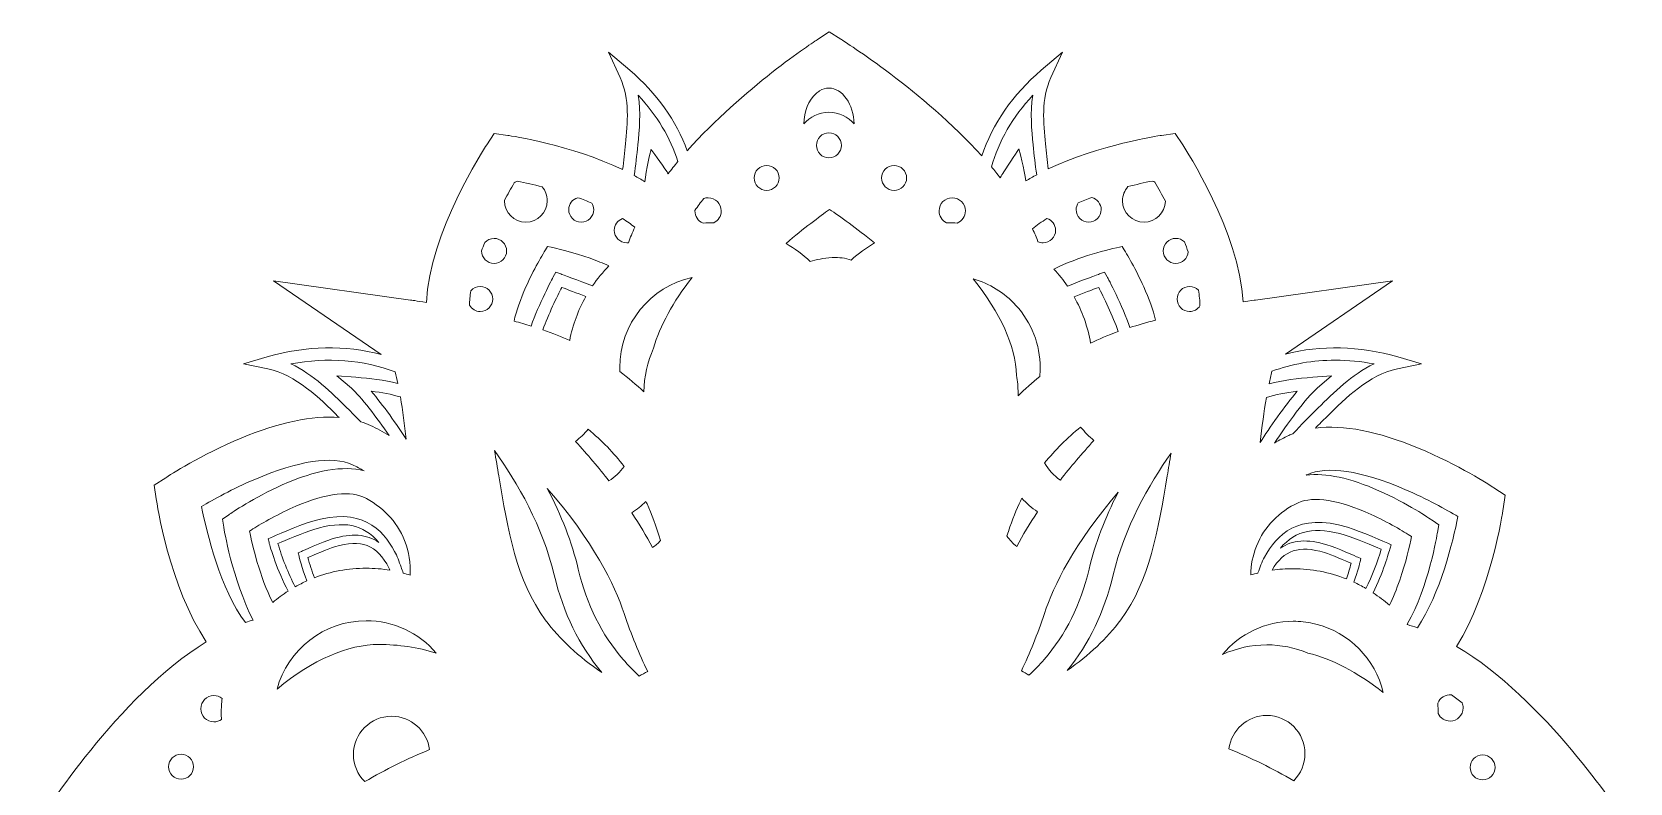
# Model space of a CAD drawing. Header units: millimetres. Extents: x -1261 to 1432, y 277 to 658.
# Drawn here: x 627.4 to 1004.9, y 478.7 to 656.2 of the extents above; entities that cross this region are included whole.
import ezdxf

# ---------------------------------------------------------------- set-up
doc = ezdxf.new("R2010")
doc.units = ezdxf.units.MM
doc.header["$MEASUREMENT"] = 0
doc.layers.add('Layer 8', color=7, linetype='Continuous')

msp = doc.modelspace()

# ---------------------------------------------------------------- linework, layer by layer
at = {"layer": 'Layer 8', "lineweight": 0}
for points, knots in [([(1003.15, 470.58), (1003.15, 470.58), (1003.15, 470.58), (1003.15, 470.58), (1002.39, 471.75), (984.79, 498.59), (963.95, 511.01), (972.03, 523.93), (974.84, 542.68), (974.96, 543.5), (974.96, 543.5), (975.43, 546.71), (975.43, 546.71), (975.43, 546.71), (972.72, 548.5), (972.72, 548.5), (971.89, 549.05), (964.37, 553.93), (954.91, 557.86), (945.3, 561.84), (937.16, 563.42), (930.59, 562.59), (931.49, 563.5), (932.39, 564.4), (933.28, 565.28), (937.71, 569.67), (943.21, 575.14), (949.95, 576.57), (949.95, 576.57), (955.64, 577.78), (955.64, 577.78), (955.64, 577.78), (950.05, 579.4), (950.05, 579.4), (940.98, 582.04), (931.83, 582.22), (923.55, 580.08), (923.55, 580.08), (948.78, 597.34), (948.78, 597.34), (948.78, 597.34), (916.45, 592.84), (916.45, 592.84), (916.21, 592.81), (915.16, 592.66), (913.5, 592.39), (912.71, 608.85), (899.81, 628.62), (899.25, 629.49), (899.25, 629.49), (897.46, 632.2), (897.46, 632.2), (897.46, 632.2), (894.24, 631.73), (894.24, 631.73), (893.48, 631.62), (879.6, 629.54), (867.49, 623.81), (867.21, 625.79), (867.01, 627.79), (866.82, 629.75), (866.34, 634.48), (865.76, 640.37), (868.08, 645.39), (868.08, 645.39), (870.86, 651.38), (870.86, 651.38), (870.86, 651.38), (865.82, 647.12), (865.82, 647.12), (859.11, 641.44), (854.24, 634.34), (851.79, 626.87), (837.88, 642.27), (819.39, 653.87), (818.46, 654.45), (818.46, 654.45), (815.7, 656.17), (815.7, 656.17), (815.7, 656.17), (812.97, 654.4), (812.97, 654.4), (812.11, 653.84), (795.36, 642.86), (782.2, 628.11), (779.63, 635.12), (774.95, 641.75), (768.61, 647.12), (768.61, 647.12), (763.56, 651.38), (763.56, 651.38), (763.56, 651.38), (766.34, 645.39), (766.34, 645.39), (768.67, 640.37), (768.08, 634.48), (767.61, 629.75), (767.41, 627.74), (767.2, 625.68), (766.91, 623.65), (754.72, 629.5), (740.57, 631.62), (739.81, 631.73), (739.81, 631.73), (736.6, 632.2), (736.6, 632.2), (736.6, 632.2), (734.81, 629.49), (734.81, 629.49), (734.24, 628.62), (721.28, 608.75), (720.55, 592.26), (718.28, 592.64), (716.87, 592.83), (716.8, 592.84), (716.8, 592.84), (684.47, 597.34), (684.47, 597.34), (684.47, 597.34), (709.85, 579.98), (709.85, 579.98), (701.47, 582.22), (692.18, 582.08), (682.97, 579.4), (682.97, 579.4), (677.39, 577.78), (677.39, 577.78), (677.39, 577.78), (683.08, 576.57), (683.08, 576.57), (689.81, 575.14), (695.32, 569.67), (699.74, 565.28), (699.81, 565.21), (699.89, 565.14), (699.96, 565.07), (693.6, 565.59), (685.85, 563.97), (676.79, 560.21), (667.34, 556.29), (659.81, 551.4), (658.98, 550.86), (658.98, 550.86), (656.27, 549.07), (656.27, 549.07), (656.27, 549.07), (656.74, 545.85), (656.74, 545.85), (656.86, 544.98), (659.85, 525.05), (668.57, 512.11), (647.61, 499.21), (629.86, 470.93), (629.1, 469.71), (629.1, 469.71), (627.38, 466.95), (627.38, 466.95), (627.38, 466.95), (629.15, 464.22), (629.15, 464.22), (629.9, 463.08), (647.25, 436.63), (667.86, 424.09), (659.69, 411.16), (656.86, 392.25), (656.74, 391.43), (656.74, 391.43), (656.27, 388.21), (656.27, 388.21), (656.27, 388.21), (658.98, 386.42), (658.98, 386.42), (659.81, 385.87), (667.33, 380.99), (676.79, 377.07), (686.82, 372.9), (695.26, 371.36), (701.97, 372.45), (701.23, 371.71), (700.48, 370.96), (699.74, 370.23), (695.32, 365.84), (689.81, 360.37), (683.08, 358.94), (683.08, 358.94), (677.39, 357.73), (677.39, 357.73), (677.39, 357.73), (682.97, 356.11), (682.97, 356.11), (692.49, 353.35), (702.08, 353.29), (710.66, 355.76), (710.7, 355.63), (710.73, 355.5), (710.76, 355.37), (710.76, 355.37), (684.47, 337.39), (684.47, 337.39), (684.47, 337.39), (716.8, 341.89), (716.8, 341.89), (717.01, 341.91), (717.87, 342.04), (719.24, 342.25), (720.16, 325.86), (732.92, 306.29), (733.48, 305.44), (733.48, 305.44), (735.27, 302.72), (735.27, 302.72), (735.27, 302.72), (738.49, 303.19), (738.49, 303.19), (739.27, 303.3), (754.25, 305.55), (766.67, 311.8), (767.1, 309.31), (767.36, 306.72), (767.61, 304.21), (768.08, 299.48), (768.67, 293.59), (766.34, 288.57), (766.34, 288.57), (763.56, 282.57), (763.56, 282.57), (763.56, 282.57), (768.61, 286.84), (768.61, 286.84), (775, 292.25), (779.71, 298.95), (782.26, 306.03), (795.92, 291.58), (812.95, 280.9), (813.84, 280.35), (813.84, 280.35), (816.6, 278.63), (816.6, 278.63), (816.6, 278.63), (819.33, 280.4), (819.33, 280.4), (820.22, 280.98), (838.1, 292.7), (851.44, 308.22), (853.76, 300.34), (858.77, 292.81), (865.82, 286.84), (865.82, 286.84), (870.86, 282.57), (870.86, 282.57), (870.86, 282.57), (868.08, 288.57), (868.08, 288.57), (865.76, 293.59), (866.34, 299.48), (866.82, 304.21), (867.02, 306.27), (867.24, 308.4), (867.54, 310.48), (879.3, 305.23), (892.19, 303.3), (892.92, 303.19), (892.92, 303.19), (896.13, 302.72), (896.13, 302.72), (896.13, 302.72), (897.92, 305.44), (897.92, 305.44), (898.49, 306.3), (911.4, 326.09), (912.18, 342.55), (914.55, 342.16), (916.11, 341.93), (916.45, 341.89), (916.45, 341.89), (948.78, 337.39), (948.78, 337.39), (948.78, 337.39), (921.84, 355.82), (921.84, 355.82), (921.77, 355.86), (921.69, 355.92), (921.61, 355.97), (930.38, 353.28), (940.26, 353.27), (950.05, 356.11), (950.05, 356.11), (955.64, 357.73), (955.64, 357.73), (955.64, 357.73), (949.95, 358.94), (949.95, 358.94), (943.45, 360.32), (938.1, 365.46), (933.75, 369.76), (939.71, 369.69), (946.79, 371.34), (954.91, 374.71), (964.36, 378.63), (971.89, 383.52), (972.72, 384.07), (972.72, 384.07), (975.43, 385.85), (975.43, 385.85), (975.43, 385.85), (974.96, 389.07), (974.96, 389.07), (974.84, 389.93), (971.9, 409.53), (963.36, 422.47), (984.48, 435.26), (1002.43, 463.86), (1003.2, 465.09), (1003.2, 465.09), (1004.92, 467.85), (1004.92, 467.85), (1004.92, 467.85), (1003.15, 470.58), (1003.15, 470.58)], [0, 0, 0, 0, 1, 1, 1, 2, 2, 2, 3, 3, 3, 4, 4, 4, 5, 5, 5, 6, 6, 6, 7, 7, 7, 8, 8, 8, 9, 9, 9, 10, 10, 10, 11, 11, 11, 12, 12, 12, 13, 13, 13, 14, 14, 14, 15, 15, 15, 16, 16, 16, 17, 17, 17, 18, 18, 18, 19, 19, 19, 20, 20, 20, 21, 21, 21, 22, 22, 22, 23, 23, 23, 24, 24, 24, 25, 25, 25, 26, 26, 26, 27, 27, 27, 28, 28, 28, 29, 29, 29, 30, 30, 30, 31, 31, 31, 32, 32, 32, 33, 33, 33, 34, 34, 34, 35, 35, 35, 36, 36, 36, 37, 37, 37, 38, 38, 38, 39, 39, 39, 40, 40, 40, 41, 41, 41, 42, 42, 42, 43, 43, 43, 44, 44, 44, 45, 45, 45, 46, 46, 46, 47, 47, 47, 48, 48, 48, 49, 49, 49, 50, 50, 50, 51, 51, 51, 52, 52, 52, 53, 53, 53, 54, 54, 54, 55, 55, 55, 56, 56, 56, 57, 57, 57, 58, 58, 58, 59, 59, 59, 60, 60, 60, 61, 61, 61, 62, 62, 62, 63, 63, 63, 64, 64, 64, 65, 65, 65, 66, 66, 66, 67, 67, 67, 68, 68, 68, 69, 69, 69, 70, 70, 70, 71, 71, 71, 72, 72, 72, 73, 73, 73, 74, 74, 74, 75, 75, 75, 76, 76, 76, 77, 77, 77, 78, 78, 78, 79, 79, 79, 80, 80, 80, 81, 81, 81, 82, 82, 82, 83, 83, 83, 84, 84, 84, 85, 85, 85, 86, 86, 86, 87, 87, 87, 88, 88, 88, 89, 89, 89, 90, 90, 90, 91, 91, 91, 92, 92, 92, 93, 93, 93, 94, 94, 94, 95, 95, 95, 96, 96, 96, 97, 97, 97, 98, 98, 98, 99, 99, 99, 100, 100, 100, 101, 101, 101, 102, 102, 102, 103, 103, 103, 104, 104, 104, 105, 105, 105, 106, 106, 106, 106]), ([(812.62, 641.65), (812.91, 641.86), (813.19, 642.07), (813.46, 642.27), (814.17, 642.69), (814.91, 642.9), (815.66, 642.9), (818.84, 642.9), (821.53, 639.05), (821.62, 634.44), (820.19, 636.13), (818.05, 637.2), (815.66, 637.2), (813.28, 637.2), (811.14, 636.13), (809.71, 634.44), (809.77, 637.36), (810.87, 640.1), (812.62, 641.65)], [0, 0, 0, 0, 1, 1, 1, 2, 2, 2, 3, 3, 3, 4, 4, 4, 5, 5, 5, 6, 6, 6, 6]), ([(770.51, 629.47), (770.86, 632.98), (771.27, 637.1), (770.61, 641.2), (775.02, 636.52), (778.23, 631.13), (779.98, 625.55), (779.19, 624.6), (778.42, 623.64), (777.67, 622.67), (777.58, 622.81), (777.5, 622.96), (777.41, 623.1), (776.23, 624.93), (773.61, 628.41), (773.61, 628.41), (773.61, 628.41), (772.45, 623.26), (772.15, 620.8), (771.33, 621.31), (770.5, 621.79), (769.65, 622.26), (770.03, 624.66), (770.28, 627.1), (770.51, 629.47)], [0, 0, 0, 0, 1, 1, 1, 2, 2, 2, 3, 3, 3, 4, 4, 4, 5, 5, 5, 6, 6, 6, 7, 7, 7, 8, 8, 8, 8]), ([(863.82, 641.2), (863.15, 637.1), (863.56, 632.98), (863.91, 629.47), (864.14, 627.16), (864.39, 624.78), (864.75, 622.44), (863.88, 621.97), (863.03, 621.48), (862.2, 620.97), (861.84, 623.46), (860.54, 628.54), (860.54, 628.54), (860.54, 628.54), (858.14, 624.93), (856.96, 623.1), (856.67, 622.65), (856.4, 622.2), (856.12, 621.74), (855.45, 622.59), (854.77, 623.44), (854.06, 624.27), (855.71, 630.31), (859.07, 636.16), (863.82, 641.2)], [0, 0, 0, 0, 1, 1, 1, 2, 2, 2, 3, 3, 3, 4, 4, 4, 5, 5, 5, 6, 6, 6, 7, 7, 7, 8, 8, 8, 8]), ([(818.62, 629.38), (818.62, 627.76), (817.29, 626.43), (815.66, 626.43), (814.04, 626.43), (812.71, 627.76), (812.71, 629.38), (812.71, 631.01), (814.04, 632.34), (815.66, 632.34), (817.29, 632.34), (818.62, 631.01), (818.62, 629.38)], [0, 0, 0, 0, 1, 1, 1, 2, 2, 2, 3, 3, 3, 4, 4, 4, 4]), ([(800.95, 624.64), (802.58, 624.64), (803.9, 623.31), (803.9, 621.69), (803.9, 620.06), (802.58, 618.73), (800.95, 618.73), (799.32, 618.73), (798, 620.06), (798, 621.69), (798, 623.31), (799.32, 624.64), (800.95, 624.64)], [0, 0, 0, 0, 1, 1, 1, 2, 2, 2, 3, 3, 3, 4, 4, 4, 4]), ([(831.06, 624.64), (832.68, 624.64), (834.01, 623.31), (834.01, 621.69), (834.01, 620.06), (832.68, 618.73), (831.06, 618.73), (829.43, 618.73), (828.1, 620.06), (828.1, 621.69), (828.1, 623.31), (829.43, 624.64), (831.06, 624.64)], [0, 0, 0, 0, 1, 1, 1, 2, 2, 2, 3, 3, 3, 4, 4, 4, 4]), ([(738.99, 616.35), (739.75, 617.79), (740.54, 619.2), (741.33, 620.56), (741.56, 620.71), (741.79, 620.83), (742.03, 620.94), (743.99, 620.54), (745.97, 620.09), (747.91, 619.59), (748.69, 618.67), (749.12, 617.52), (749.12, 616.3), (749.12, 613.51), (746.85, 611.23), (744.06, 611.23), (741.26, 611.23), (738.99, 613.51), (738.99, 616.3), (738.99, 616.32), (738.99, 616.34), (738.99, 616.35)], [0, 0, 0, 0, 1, 1, 1, 2, 2, 2, 3, 3, 3, 4, 4, 4, 5, 5, 5, 6, 6, 6, 7, 7, 7, 7]), ([(886.29, 619.63), (888.21, 620.12), (890.15, 620.57), (892.09, 620.96), (892.29, 620.87), (892.48, 620.78), (892.66, 620.67), (893.51, 619.21), (894.36, 617.69), (895.17, 616.16), (895.09, 613.43), (892.85, 611.23), (890.1, 611.23), (887.31, 611.23), (885.03, 613.51), (885.03, 616.3), (885.03, 617.54), (885.48, 618.71), (886.29, 619.63)], [0, 0, 0, 0, 1, 1, 1, 2, 2, 2, 3, 3, 3, 4, 4, 4, 5, 5, 5, 6, 6, 6, 6]), ([(756.33, 617.02), (757.46, 616.62), (758.57, 616.19), (759.63, 615.75), (759.93, 615.28), (760.09, 614.75), (760.09, 614.19), (760.09, 612.56), (758.76, 611.23), (757.13, 611.23), (755.5, 611.23), (754.18, 612.56), (754.18, 614.19), (754.18, 615.52), (755.06, 616.67), (756.33, 617.02)], [0, 0, 0, 0, 1, 1, 1, 2, 2, 2, 3, 3, 3, 4, 4, 4, 5, 5, 5, 5]), ([(784, 614.02), (784.65, 614.95), (785.35, 615.89), (786.08, 616.82), (786.41, 616.94), (786.76, 617), (787.1, 617), (788.82, 617), (790.21, 615.6), (790.21, 613.89), (790.21, 612.69), (789.51, 611.59), (788.44, 611.08), (787.6, 611.09), (786.75, 611.07), (785.91, 611.02), (784.75, 611.5), (783.99, 612.62), (783.99, 613.89), (783.99, 613.93), (784, 613.98), (784, 614.02)], [0, 0, 0, 0, 1, 1, 1, 2, 2, 2, 3, 3, 3, 4, 4, 4, 5, 5, 5, 6, 6, 6, 7, 7, 7, 7]), ([(844.79, 617), (846.5, 617), (847.9, 615.6), (847.9, 613.89), (847.9, 612.62), (847.13, 611.49), (845.97, 611.01), (845.21, 611.06), (844.47, 611.09), (843.76, 611.09), (843.65, 611.09), (843.55, 611.09), (843.44, 611.09), (842.38, 611.6), (841.68, 612.7), (841.68, 613.89), (841.68, 615.6), (843.07, 617), (844.79, 617)], [0, 0, 0, 0, 1, 1, 1, 2, 2, 2, 3, 3, 3, 4, 4, 4, 5, 5, 5, 6, 6, 6, 6]), ([(874.58, 615.84), (875.58, 616.25), (876.64, 616.65), (877.74, 617.05), (879.04, 616.72), (879.98, 615.54), (879.98, 614.19), (879.98, 612.56), (878.65, 611.23), (877.02, 611.23), (875.39, 611.23), (874.07, 612.56), (874.07, 614.19), (874.07, 614.78), (874.25, 615.35), (874.58, 615.84)], [0, 0, 0, 0, 1, 1, 1, 2, 2, 2, 3, 3, 3, 4, 4, 4, 5, 5, 5, 5]), ([(766.9, 612.09), (767.97, 611.42), (768.94, 610.73), (769.8, 610.03), (769.24, 608.81), (768.74, 607.59), (768.3, 606.39), (768.17, 606.37), (768.04, 606.36), (767.9, 606.36), (766.27, 606.36), (764.95, 607.69), (764.95, 609.32), (764.95, 610.58), (765.74, 611.67), (766.9, 612.09)], [0, 0, 0, 0, 1, 1, 1, 2, 2, 2, 3, 3, 3, 4, 4, 4, 5, 5, 5, 5]), ([(815.81, 614.24), (818.23, 612.59), (822.14, 609.82), (826.44, 606.33), (824.47, 605.17), (822.63, 603.81), (820.93, 602.29), (819.62, 602.74), (818.12, 602.96), (816.4, 602.85), (814.31, 602.73), (812.63, 602.42), (811.26, 601.95), (809.51, 603.57), (807.59, 605), (805.54, 606.23), (809.69, 609.76), (813.47, 612.57), (815.81, 614.24)], [0, 0, 0, 0, 1, 1, 1, 2, 2, 2, 3, 3, 3, 4, 4, 4, 5, 5, 5, 6, 6, 6, 6]), ([(867.17, 612.12), (868.36, 611.73), (869.21, 610.6), (869.21, 609.32), (869.21, 607.69), (867.88, 606.36), (866.25, 606.36), (865.84, 606.36), (865.43, 606.45), (865.05, 606.62), (864.67, 607.62), (864.24, 608.63), (863.77, 609.64), (864.75, 610.48), (865.89, 611.31), (867.17, 612.12)], [0, 0, 0, 0, 1, 1, 1, 2, 2, 2, 3, 3, 3, 4, 4, 4, 5, 5, 5, 5]), ([(734.36, 606.41), (734.92, 607.05), (735.71, 607.4), (736.56, 607.4), (738.18, 607.4), (739.51, 606.08), (739.51, 604.45), (739.51, 602.82), (738.18, 601.5), (736.56, 601.5), (734.93, 601.5), (733.61, 602.82), (733.6, 604.44), (733.83, 605.07), (734.08, 605.71), (734.36, 606.41)], [0, 0, 0, 0, 1, 1, 1, 2, 2, 2, 3, 3, 3, 4, 4, 4, 5, 5, 5, 5]), ([(759.24, 602.7), (760.83, 602.13), (762.32, 601.53), (763.7, 600.9), (762.25, 599.44), (760.95, 597.86), (759.8, 596.19), (756.55, 597.45), (752.55, 598.92), (752.33, 599), (752.33, 599), (751.14, 599.44), (751.14, 599.44), (751.14, 599.44), (750.54, 598.32), (750.54, 598.32), (750.37, 597.99), (747.07, 591.75), (745.3, 586.7), (744.02, 587.1), (742.67, 587.49), (741.26, 587.87), (741.83, 590.32), (742.78, 593.02), (744.07, 595.94), (745.88, 600.01), (747.98, 603.57), (749.16, 605.48), (751.3, 605.04), (755.18, 604.14), (759.24, 602.7)], [0, 0, 0, 0, 1, 1, 1, 2, 2, 2, 3, 3, 3, 4, 4, 4, 5, 5, 5, 6, 6, 6, 7, 7, 7, 8, 8, 8, 9, 9, 9, 10, 10, 10, 10]), ([(890.02, 595.98), (891.29, 593.13), (892.22, 590.49), (892.81, 588.09), (890.65, 587.52), (888.63, 586.93), (886.77, 586.33), (885.03, 591.43), (881.57, 597.99), (881.4, 598.32), (881.4, 598.32), (880.8, 599.44), (880.8, 599.44), (880.8, 599.44), (879.61, 599), (879.61, 599), (879.38, 598.92), (875.29, 597.41), (872.01, 596.14), (871.05, 597.54), (869.98, 598.88), (868.81, 600.14), (874.65, 603.12), (881.74, 604.81), (884.95, 605.48), (886.13, 603.58), (888.22, 600.03), (890.02, 595.98)], [0, 0, 0, 0, 1, 1, 1, 2, 2, 2, 3, 3, 3, 4, 4, 4, 5, 5, 5, 6, 6, 6, 7, 7, 7, 8, 8, 8, 9, 9, 9, 9]), ([(897.6, 607.4), (898.35, 607.4), (899.08, 607.11), (899.63, 606.59), (899.95, 605.79), (900.25, 604.98), (900.54, 604.19), (900.4, 602.68), (899.13, 601.5), (897.6, 601.5), (895.97, 601.5), (894.65, 602.82), (894.65, 604.45), (894.65, 606.08), (895.97, 607.4), (897.6, 607.4)], [0, 0, 0, 0, 1, 1, 1, 2, 2, 2, 3, 3, 3, 4, 4, 4, 5, 5, 5, 5]), ([(783.32, 598.16), (778.79, 592.36), (775.74, 586.76), (774.25, 581.48), (772.76, 578.21), (771.99, 574.73), (771.95, 571.12), (770.15, 572.82), (768.24, 574.43), (766.25, 575.95), (766.24, 576.26), (766.23, 576.56), (766.23, 576.86), (766.23, 587.24), (773.5, 596), (783.32, 598.16)], [0, 0, 0, 0, 1, 1, 1, 2, 2, 2, 3, 3, 3, 4, 4, 4, 5, 5, 5, 5]), ([(859.84, 591.58), (863.54, 587.55), (865.57, 582.32), (865.57, 576.86), (865.57, 576.17), (865.54, 575.46), (865.47, 574.76), (863.69, 573.33), (861.98, 571.8), (860.35, 570.21), (860.35, 570.44), (860.35, 570.67), (860.35, 570.9), (860.35, 572.26), (860.23, 573.65), (859.99, 575.03), (859.68, 582.1), (856.23, 589.76), (849.71, 597.85), (853.57, 596.75), (857.08, 594.6), (859.84, 591.58)], [0, 0, 0, 0, 1, 1, 1, 2, 2, 2, 3, 3, 3, 4, 4, 4, 5, 5, 5, 6, 6, 6, 7, 7, 7, 7]), ([(731.06, 595.01), (731.62, 595.66), (732.44, 596.04), (733.29, 596.04), (734.92, 596.04), (736.24, 594.71), (736.24, 593.08), (736.24, 591.46), (734.92, 590.13), (733.29, 590.13), (732.23, 590.13), (731.26, 590.7), (730.74, 591.61), (730.77, 592.68), (730.88, 593.82), (731.06, 595.01)], [0, 0, 0, 0, 1, 1, 1, 2, 2, 2, 3, 3, 3, 4, 4, 4, 5, 5, 5, 5]), ([(754.42, 583.3), (752.58, 584.15), (750.46, 584.99), (748.07, 585.8), (749.34, 589.39), (751.5, 593.78), (752.53, 595.82), (753.89, 595.31), (756.17, 594.46), (758.23, 593.67), (756.42, 590.46), (755.12, 586.96), (754.42, 583.3)], [0, 0, 0, 0, 1, 1, 1, 2, 2, 2, 3, 3, 3, 4, 4, 4, 4]), ([(877.49, 582.65), (876.83, 586.51), (875.49, 590.22), (873.57, 593.62), (875.67, 594.43), (878.02, 595.3), (879.4, 595.82), (880.48, 593.7), (882.76, 589.05), (884.01, 585.39), (881.51, 584.5), (879.34, 583.59), (877.49, 582.65)], [0, 0, 0, 0, 1, 1, 1, 2, 2, 2, 3, 3, 3, 4, 4, 4, 4]), ([(902.97, 595.15), (903.17, 593.85), (903.29, 592.61), (903.32, 591.45), (902.77, 590.63), (901.86, 590.13), (900.86, 590.13), (899.24, 590.13), (897.91, 591.46), (897.91, 593.08), (897.91, 594.71), (899.24, 596.04), (900.86, 596.04), (901.66, 596.04), (902.41, 595.72), (902.97, 595.15)], [0, 0, 0, 0, 1, 1, 1, 2, 2, 2, 3, 3, 3, 4, 4, 4, 5, 5, 5, 5]), ([(688.57, 577.75), (697.2, 579.39), (705.71, 578.72), (713.18, 575.84), (713.39, 574.97), (713.6, 574.07), (713.79, 573.15), (710.58, 573.97), (707.22, 574.33), (703.89, 574.58), (703.89, 574.58), (699.42, 574.92), (699.42, 574.92), (699.42, 574.92), (702.84, 572.01), (702.84, 572.01), (705.06, 570.13), (708.9, 564.99), (711.73, 560.83), (710.34, 561.71), (708.89, 562.51), (707.37, 563.21), (706.62, 563.55), (705.85, 563.85), (705.04, 564.1), (703.96, 565.2), (702.87, 566.29), (701.8, 567.35), (698.17, 570.96), (693.85, 575.25), (688.57, 577.75)], [0, 0, 0, 0, 1, 1, 1, 2, 2, 2, 3, 3, 3, 4, 4, 4, 5, 5, 5, 6, 6, 6, 7, 7, 7, 8, 8, 8, 9, 9, 9, 10, 10, 10, 10]), ([(920.31, 576.01), (924.98, 577.74), (930.04, 578.63), (935.28, 578.63), (938.3, 578.63), (941.37, 578.34), (944.45, 577.75), (939.18, 575.25), (934.86, 570.96), (931.22, 567.35), (929.25, 565.39), (927.22, 563.37), (925.28, 561.26), (924.96, 561.13), (924.64, 561), (924.33, 560.85), (923.16, 560.32), (922.03, 559.72), (920.94, 559.06), (923.77, 563.39), (928.46, 569.85), (931, 572.01), (931, 572.01), (934.42, 574.92), (934.42, 574.92), (934.42, 574.92), (929.95, 574.58), (929.95, 574.58), (926.48, 574.32), (922.96, 573.94), (919.63, 573.03), (919.84, 574.06), (920.07, 575.05), (920.31, 576.01)], [0, 0, 0, 0, 1, 1, 1, 2, 2, 2, 3, 3, 3, 4, 4, 4, 5, 5, 5, 6, 6, 6, 7, 7, 7, 8, 8, 8, 9, 9, 9, 10, 10, 10, 11, 11, 11, 11]), ([(715.8, 559.96), (713.64, 563.34), (710.28, 568.05), (707.53, 571.3), (710.06, 571), (712.35, 570.57), (714.41, 569.93), (714.96, 566.75), (715.41, 563.38), (715.8, 559.96)], [0, 0, 0, 0, 1, 1, 1, 2, 2, 2, 3, 3, 3, 3]), ([(919.01, 569.8), (921.18, 570.51), (923.6, 570.98), (926.31, 571.3), (923.34, 567.8), (919.68, 562.6), (917.56, 559.2), (917.96, 562.85), (918.43, 566.44), (919.01, 569.8)], [0, 0, 0, 0, 1, 1, 1, 2, 2, 2, 3, 3, 3, 3]), ([(875.13, 562.84), (876.06, 561.68), (877.12, 560.61), (878.26, 559.66), (875.41, 556.55), (872.76, 553.41), (870.34, 550.31), (868.8, 551.31), (867.54, 552.69), (866.62, 554.35), (869.08, 557.43), (871.94, 560.28), (875.13, 562.84)], [0, 0, 0, 0, 1, 1, 1, 2, 2, 2, 3, 3, 3, 4, 4, 4, 4]), ([(763.69, 550.1), (761.29, 553.19), (758.66, 556.32), (755.82, 559.42), (756.89, 560.28), (757.89, 561.26), (758.79, 562.3), (761.99, 559.65), (764.83, 556.72), (767.26, 553.54), (766.32, 552.13), (765.11, 550.96), (763.69, 550.1)], [0, 0, 0, 0, 1, 1, 1, 2, 2, 2, 3, 3, 3, 4, 4, 4, 4]), ([(667.44, 544.06), (670.17, 545.67), (674.81, 548.25), (680.01, 550.47), (690.39, 554.9), (698.38, 556.1), (703.09, 553.92), (704.04, 553.49), (704.95, 553), (705.83, 552.47), (700.89, 553.78), (694.39, 552.67), (686.48, 549.15), (679.78, 546.17), (674.48, 542.51), (673.89, 542.1), (673.89, 542.1), (672.38, 541.04), (672.38, 541.04), (672.38, 541.04), (672.67, 539.2), (672.67, 539.2), (672.69, 539.07), (674.73, 526.7), (679.61, 517.23), (679.02, 517.05), (678.43, 516.85), (677.83, 516.64), (671.88, 524.55), (668.7, 537.71), (667.44, 544.06)], [0, 0, 0, 0, 1, 1, 1, 2, 2, 2, 3, 3, 3, 4, 4, 4, 5, 5, 5, 6, 6, 6, 7, 7, 7, 8, 8, 8, 9, 9, 9, 10, 10, 10, 10]), ([(750.77, 527.88), (752.94, 518.84), (756.58, 511.31), (762.02, 504.84), (756.51, 508.55), (752.1, 512.67), (748.66, 517.29), (741.8, 526.5), (739.79, 538.54), (737.66, 551.29), (737.35, 553.18), (737.01, 555.21), (736.64, 557.29), (742.13, 549.62), (748.03, 539.34), (750.77, 527.88)], [0, 0, 0, 0, 1, 1, 1, 2, 2, 2, 3, 3, 3, 4, 4, 4, 5, 5, 5, 5]), ([(895.59, 551.28), (893.46, 538.54), (891.45, 526.5), (884.6, 517.29), (881.31, 512.88), (877.14, 508.93), (871.98, 505.34), (877.18, 511.7), (880.69, 519.06), (882.8, 527.88), (885.48, 539.08), (891.19, 549.15), (896.51, 556.69), (896.18, 554.82), (895.87, 553), (895.59, 551.28)], [0, 0, 0, 0, 1, 1, 1, 2, 2, 2, 3, 3, 3, 4, 4, 4, 5, 5, 5, 5]), ([(951.69, 548.11), (956.89, 545.89), (961.53, 543.31), (964.26, 541.71), (963.08, 535.75), (960.12, 523.45), (954.67, 515.42), (953.89, 515.69), (953.12, 515.93), (952.37, 516.15), (952.34, 516.18), (952.32, 516.21), (952.29, 516.24), (957.39, 525.34), (959.34, 537.38), (959.42, 537.91), (959.42, 537.91), (959.71, 539.75), (959.71, 539.75), (959.71, 539.75), (958.19, 540.8), (958.19, 540.8), (957.61, 541.2), (952.3, 544.83), (945.6, 547.79), (938.8, 550.79), (933.05, 552.03), (928.43, 551.49), (928.49, 551.51), (928.55, 551.54), (928.61, 551.57), (933.32, 553.74), (941.31, 552.55), (951.69, 548.11)], [0, 0, 0, 0, 1, 1, 1, 2, 2, 2, 3, 3, 3, 4, 4, 4, 5, 5, 5, 6, 6, 6, 7, 7, 7, 8, 8, 8, 9, 9, 9, 10, 10, 10, 11, 11, 11, 11]), ([(716.7, 527.87), (716.17, 528.04), (715.63, 528.19), (715.09, 528.33), (714.92, 528.79), (714.76, 529.26), (714.59, 529.73), (714.14, 531.03), (713.66, 532.38), (713.06, 533.46), (710.15, 538.64), (705.29, 544.12), (693.44, 540.52), (690.28, 539.56), (684.18, 536.86), (683.93, 536.75), (683.93, 536.75), (683.16, 536.41), (683.16, 536.41), (683.16, 536.41), (683.38, 535.6), (683.38, 535.6), (683.68, 534.51), (685.31, 528.82), (687.91, 524.09), (686.64, 523.28), (685.42, 522.37), (684.25, 521.39), (681.18, 527.46), (679.45, 534.93), (678.78, 538.26), (680.68, 539.47), (684.23, 541.62), (688.3, 543.48), (695.85, 546.94), (701.97, 547.95), (705.54, 546.32), (710.07, 544.26), (713.58, 540.59), (715.41, 535.99), (716.46, 533.37), (716.9, 530.6), (716.7, 527.87)], [0, 0, 0, 0, 1, 1, 1, 2, 2, 2, 3, 3, 3, 4, 4, 4, 5, 5, 5, 6, 6, 6, 7, 7, 7, 8, 8, 8, 9, 9, 9, 10, 10, 10, 11, 11, 11, 12, 12, 12, 13, 13, 13, 14, 14, 14, 14]), ([(772.85, 505.04), (772.17, 504.73), (771.5, 504.39), (770.85, 504), (769.49, 505.26), (768.22, 506.56), (767.05, 507.91), (761.94, 513.81), (758.47, 520.79), (756.45, 529.24), (754.93, 535.57), (752.48, 541.97), (749.11, 548.34), (760.04, 535.79), (765.03, 525.6), (767.31, 518.75), (767.31, 518.75), (767.31, 518.75), (767.31, 518.75), (768.95, 513.78), (770.81, 509.2), (772.85, 505.04)], [0, 0, 0, 0, 1, 1, 1, 2, 2, 2, 3, 3, 3, 4, 4, 4, 5, 5, 5, 6, 6, 6, 7, 7, 7, 7]), ([(773.99, 534.36), (772.55, 537.07), (770.9, 539.82), (769.08, 542.57), (770.29, 543.35), (771.4, 544.25), (772.41, 545.25), (772.5, 545.05), (772.59, 544.85), (772.69, 544.66), (773.81, 542.24), (774.83, 539.49), (775.88, 536.05), (775.32, 535.4), (774.69, 534.84), (773.99, 534.36)], [0, 0, 0, 0, 1, 1, 1, 2, 2, 2, 3, 3, 3, 4, 4, 4, 5, 5, 5, 5]), ([(857.7, 537.09), (858.64, 540.07), (859.56, 542.49), (860.57, 544.66), (860.78, 545.11), (861, 545.57), (861.24, 546.03), (862.34, 544.82), (863.59, 543.74), (864.94, 542.81), (863.12, 540.07), (861.47, 537.33), (860.02, 534.63), (859.12, 535.31), (858.34, 536.14), (857.7, 537.09)], [0, 0, 0, 0, 1, 1, 1, 2, 2, 2, 3, 3, 3, 4, 4, 4, 5, 5, 5, 5]), ([(883.98, 547.43), (880.86, 541.35), (878.56, 535.26), (877.12, 529.24), (875.1, 520.79), (871.63, 513.81), (866.52, 507.91), (865.4, 506.62), (864.2, 505.38), (862.91, 504.18), (862.35, 504.58), (861.75, 504.94), (861.12, 505.25), (863.12, 509.36), (864.94, 513.87), (866.56, 518.75), (868.76, 525.38), (873.56, 535.25), (883.98, 547.43)], [0, 0, 0, 0, 1, 1, 1, 2, 2, 2, 3, 3, 3, 4, 4, 4, 5, 5, 5, 6, 6, 6, 6]), ([(916.67, 534.72), (918.51, 539.28), (922.01, 542.92), (926.54, 544.96), (930.11, 546.57), (936.22, 545.58), (943.75, 542.17), (947.83, 540.32), (951.4, 538.18), (953.31, 536.97), (952.87, 534.8), (951.96, 530.82), (950.52, 526.67), (949.76, 524.49), (948.93, 522.5), (948.06, 520.73), (946.84, 521.81), (945.55, 522.78), (944.21, 523.67), (946.51, 528.18), (947.95, 533.21), (948.23, 534.23), (948.23, 534.23), (948.45, 535.04), (948.45, 535.04), (948.45, 535.04), (947.68, 535.38), (947.68, 535.38), (947.43, 535.49), (941.33, 538.19), (938.17, 539.15), (926.32, 542.75), (921.46, 537.27), (918.55, 532.09), (917.95, 531), (917.47, 529.66), (917.02, 528.35), (917.02, 528.35), (917.01, 528.34), (917.01, 528.34), (916.45, 528.2), (915.89, 528.05), (915.34, 527.88), (915.34, 530.19), (915.79, 532.52), (916.67, 534.72)], [0, 0, 0, 0, 1, 1, 1, 2, 2, 2, 3, 3, 3, 4, 4, 4, 5, 5, 5, 6, 6, 6, 7, 7, 7, 8, 8, 8, 9, 9, 9, 10, 10, 10, 11, 11, 11, 12, 12, 12, 13, 13, 13, 14, 14, 14, 15, 15, 15, 15]), ([(698.32, 536.4), (695.89, 535.65), (691.22, 533.54), (691.02, 533.45), (691.02, 533.45), (690.28, 533.12), (690.28, 533.12), (690.28, 533.12), (690.48, 532.34), (690.48, 532.34), (690.51, 532.2), (691.17, 529.52), (692.33, 526.48), (691.39, 526.06), (690.48, 525.6), (689.59, 525.1), (687.89, 528.21), (686.43, 532.08), (685.49, 535.31), (687.25, 536.08), (691.6, 537.93), (694, 538.66), (701.02, 540.79), (705.68, 539.91), (709.29, 535.57), (706.46, 537.56), (702.91, 537.8), (698.32, 536.4)], [0, 0, 0, 0, 1, 1, 1, 2, 2, 2, 3, 3, 3, 4, 4, 4, 5, 5, 5, 6, 6, 6, 7, 7, 7, 8, 8, 8, 9, 9, 9, 9]), ([(711.72, 529.54), (711.8, 529.37), (711.88, 529.2), (711.96, 529.01), (710.11, 529.32), (708.23, 529.48), (706.33, 529.48), (702.1, 529.48), (697.97, 528.7), (694.11, 527.22), (693.51, 528.81), (692.98, 530.46), (692.57, 532.01), (694, 532.64), (697.14, 534), (698.89, 534.54), (705.18, 536.46), (708.89, 535.02), (711.72, 529.54)], [0, 0, 0, 0, 1, 1, 1, 2, 2, 2, 3, 3, 3, 4, 4, 4, 5, 5, 5, 6, 6, 6, 6]), ([(940.59, 532.08), (940.39, 532.17), (935.72, 534.28), (933.29, 535.02), (928.7, 536.43), (925.15, 536.19), (922.32, 534.19), (925.93, 538.54), (930.59, 539.42), (937.61, 537.29), (940.01, 536.56), (944.36, 534.7), (946.12, 533.94), (945.27, 531.04), (944.01, 527.62), (942.53, 524.7), (941.6, 525.24), (940.65, 525.73), (939.68, 526.18), (940.59, 528.76), (941.1, 530.85), (941.13, 530.96), (941.13, 530.96), (941.33, 531.75), (941.33, 531.75), (941.33, 531.75), (940.59, 532.08), (940.59, 532.08)], [0, 0, 0, 0, 1, 1, 1, 2, 2, 2, 3, 3, 3, 4, 4, 4, 5, 5, 5, 6, 6, 6, 7, 7, 7, 8, 8, 8, 9, 9, 9, 9]), ([(939.04, 530.64), (938.72, 529.45), (938.34, 528.19), (937.9, 526.95), (933.92, 528.53), (929.66, 529.37), (925.36, 529.37), (923.67, 529.37), (922, 529.25), (920.35, 529.01), (923.12, 533.79), (926.77, 534.99), (932.72, 533.16), (934.47, 532.63), (937.61, 531.27), (939.04, 530.64)], [0, 0, 0, 0, 1, 1, 1, 2, 2, 2, 3, 3, 3, 4, 4, 4, 5, 5, 5, 5]), ([(722.9, 509.44), (718.53, 510.77), (713.93, 511.46), (709.39, 511.46), (701.95, 511.46), (693.86, 507.92), (685.27, 500.94), (687.81, 510.24), (696.41, 517.07), (706.33, 517.07), (712.76, 517.07), (718.79, 514.22), (722.9, 509.44)], [0, 0, 0, 0, 1, 1, 1, 2, 2, 2, 3, 3, 3, 4, 4, 4, 4]), ([(925.36, 516.96), (926.96, 516.96), (928.52, 516.78), (930.02, 516.45), (930.26, 516.39), (930.5, 516.34), (930.72, 516.29), (938.54, 514.3), (944.74, 508.07), (946.6, 500.15), (940.4, 504.97), (934.44, 508.09), (928.83, 509.43), (925.73, 510.72), (922.45, 511.37), (919.08, 511.37), (915.48, 511.37), (911.9, 510.58), (908.61, 509.09), (912.7, 513.99), (918.82, 516.96), (925.36, 516.96)], [0, 0, 0, 0, 1, 1, 1, 2, 2, 2, 3, 3, 3, 4, 4, 4, 5, 5, 5, 6, 6, 6, 7, 7, 7, 7]), ([(670.38, 499.39), (671.07, 499.39), (671.74, 499.15), (672.28, 498.73), (672.16, 497.58), (672.1, 496.41), (672.1, 495.25), (672.1, 494.75), (672.11, 494.24), (672.14, 493.72), (671.62, 493.36), (671.02, 493.17), (670.38, 493.17), (668.66, 493.17), (667.27, 494.56), (667.27, 496.28), (667.27, 497.99), (668.66, 499.39), (670.38, 499.39)], [0, 0, 0, 0, 1, 1, 1, 2, 2, 2, 3, 3, 3, 4, 4, 4, 5, 5, 5, 6, 6, 6, 6]), ([(962.39, 493.36), (961.21, 493.36), (960.11, 494.06), (959.6, 495.13), (959.6, 495.13), (959.6, 495.14), (959.6, 495.14), (959.6, 495.94), (959.57, 496.77), (959.5, 497.62), (960.01, 498.89), (961.33, 499.72), (962.73, 499.57), (963.55, 498.98), (964.4, 498.35), (965.26, 497.69), (965.42, 497.3), (965.5, 496.9), (965.5, 496.47), (965.5, 494.76), (964.11, 493.36), (962.39, 493.36)], [0, 0, 0, 0, 1, 1, 1, 2, 2, 2, 3, 3, 3, 4, 4, 4, 5, 5, 5, 6, 6, 6, 7, 7, 7, 7]), ([(925.46, 479.28), (920.54, 482.14), (915.39, 484.67), (910.13, 486.8), (910.7, 491.24), (914.52, 494.7), (919.09, 494.7), (924.07, 494.7), (928.12, 490.64), (928.12, 485.66), (928.12, 483.25), (927.16, 480.97), (925.46, 479.28)], [0, 0, 0, 0, 1, 1, 1, 2, 2, 2, 3, 3, 3, 4, 4, 4, 4]), ([(706.01, 479.05), (704.29, 480.74), (703.32, 483.03), (703.32, 485.46), (703.32, 490.44), (707.38, 494.5), (712.36, 494.5), (716.91, 494.5), (720.73, 491.04), (721.31, 486.62), (716.04, 484.46), (710.9, 481.92), (706.01, 479.05)], [0, 0, 0, 0, 1, 1, 1, 2, 2, 2, 3, 3, 3, 4, 4, 4, 4]), ([(662.61, 479.62), (660.98, 479.62), (659.66, 480.94), (659.66, 482.57), (659.66, 484.2), (660.98, 485.53), (662.61, 485.53), (664.24, 485.53), (665.56, 484.2), (665.56, 482.57), (665.56, 480.94), (664.24, 479.62), (662.61, 479.62)], [0, 0, 0, 0, 1, 1, 1, 2, 2, 2, 3, 3, 3, 4, 4, 4, 4]), ([(970.09, 479.47), (968.47, 479.47), (967.14, 480.8), (967.14, 482.42), (967.14, 484.05), (968.47, 485.38), (970.09, 485.38), (971.72, 485.38), (973.05, 484.05), (973.05, 482.42), (973.05, 480.8), (971.72, 479.47), (970.09, 479.47)], [0, 0, 0, 0, 1, 1, 1, 2, 2, 2, 3, 3, 3, 4, 4, 4, 4])]:
    msp.add_open_spline(points, degree=3, knots=knots, dxfattribs=at)

doc.saveas('drawing.dxf')
